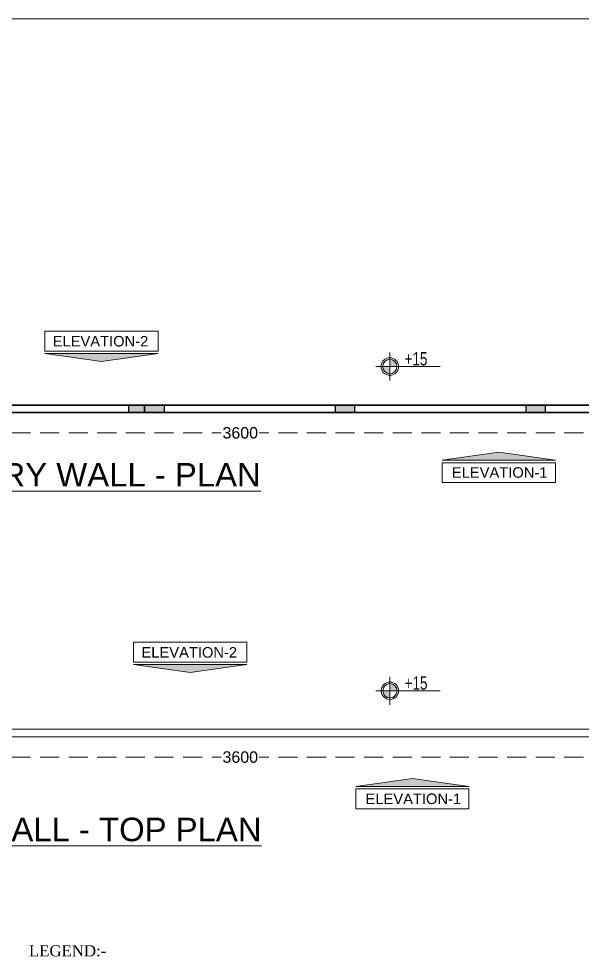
# Model space of a CAD drawing. Header units: inches. Extents: x -114 to 635, y -137 to 57.
# Drawn here: x 227.11 to 241.88, y -80.5 to -55.81 of the extents above; entities that cross this region are included whole.
import ezdxf
from ezdxf.enums import TextEntityAlignment as Align

# ---------------------------------------------------------------- set-up
doc = ezdxf.new("R2010")
doc.units = ezdxf.units.IN
doc.header["$MEASUREMENT"] = 0
doc.header["$PDMODE"] = 98
doc.linetypes.add('DASHED', pattern=[0.75, 0.5, -0.25])
doc.layers.get('0').update_dxf_attribs({"lineweight": 5})
doc.layers.get('Defpoints').update_dxf_attribs({"lineweight": 5})
for name, color, linetype, lineweight in [('A-ELEVATION TAG', 230, 'Continuous', 5), ('BORDER A2', 7, 'Continuous', 50), ('BOUNDARY WALL', 3, 'Continuous', 18), ('COLUMNS HATCH', 1, 'Continuous', 5), ('dim', 1, 'Continuous', 9), ('LEVEL SYMBOL', 8, 'Continuous', 5), ('PROPOSED COLUMNS', 6, 'Continuous', 30), ('TEXT2', 7, 'Continuous', 0), ('WALL PROPOSED', 7, 'Continuous', 30)]:
    doc.layers.add(name, color=color, linetype=linetype, lineweight=lineweight)
doc.styles.add('002-F.FLOOR PLAN$0$xref plans$0$ATTRIBUTE', font='BKANT.TTF')
doc.styles.add('Arial', font='arial.ttf')
doc.styles.add('BORDER', font='times.ttf', dxfattribs={"height": 0.2})
doc.dimstyles.new('SITE RASH', dxfattribs={"dimtxt": 0.3, "dimasz": 0.1, "dimexe": 0, "dimexo": 0, "dimgap": 0.05, "dimtad": 0, "dimdec": 0, "dimlfac": 100, "dimzin": 0, "dimdsep": 46, "dimtxsty": 'Arial', "dimblk": 'OBLIQUE', "dimcen": 0.05, "dimclrd": 256, "dimclre": 256, "dimclrt": 256, "dimadec": 0, "dimazin": 0, "dimtfac": 10, "dimtdec": 0, "dimtix": 1, "dimtofl": 0, "dimtmove": 1, "dimatfit": 2, "dimldrblk": 'OBLIQUE', "dimfxl": 0.05, "dimtolj": 1, "dimtzin": 0, "dimlwd": -1, "dimlwe": -1, "dimarcsym": 0})

# ---------------------------------------------------------------- blocks, each defined once
blk = doc.blocks.new('_Oblique')
at = {"color": 0, "lineweight": -2}
blk.add_line((-0.5, -0.5), (0.5, 0.5), dxfattribs=at)
blk = doc.blocks.new('*D789')
at = {"layer": 'Defpoints', "color": 0, "transparency": 16777216}
for p in [(214.915, -74.645), (250.915, -74.645), (214.915, -75.176)]:
    blk.add_point(p, dxfattribs=at)
at = {"layer": 'dim', "transparency": 16777216}
for p, q in [((214.915, -74.645), (214.915, -75.176)), ((250.915, -74.645), (250.915, -75.176))]:
    blk.add_line(p, q, dxfattribs=at)
at = {"layer": 'dim', "linetype": 'DASHED', "transparency": 16777216}
for p, q in [((214.915, -75.176), (232.417, -75.176)), ((250.915, -75.176), (233.412, -75.176))]:
    blk.add_line(p, q, dxfattribs=at)
at = {"layer": 'dim', "transparency": 16777216, "xscale": 0.1, "yscale": 0.1, "zscale": 0.1, "rotation": 180}
blk.add_blockref('_Oblique', (214.915, -75.176), dxfattribs=at)
at = {"layer": 'dim', "transparency": 16777216, "xscale": 0.1, "yscale": 0.1, "zscale": 0.1}
blk.add_blockref('_Oblique', (250.915, -75.176), dxfattribs=at)
at = {"layer": 'dim', "transparency": 16777216, "insert": (232.915, -75.176), "char_height": 0.3, "attachment_point": 5, "style": 'Arial'}
blk.add_mtext('\\A1;3600', dxfattribs=at)
blk = doc.blocks.new('*D790')
at = {"layer": 'Defpoints', "color": 0, "transparency": 16777216}
for p in [(214.915, -66.142), (250.915, -66.142), (214.915, -66.673)]:
    blk.add_point(p, dxfattribs=at)
at = {"layer": 'dim', "transparency": 16777216}
for p, q in [((214.915, -66.142), (214.915, -66.673)), ((250.915, -66.142), (250.915, -66.673))]:
    blk.add_line(p, q, dxfattribs=at)
at = {"layer": 'dim', "linetype": 'DASHED', "transparency": 16777216}
for p, q in [((214.915, -66.673), (232.417, -66.673)), ((250.915, -66.673), (233.412, -66.673))]:
    blk.add_line(p, q, dxfattribs=at)
at = {"layer": 'dim', "transparency": 16777216, "xscale": 0.1, "yscale": 0.1, "zscale": 0.1, "rotation": 180}
blk.add_blockref('_Oblique', (214.915, -66.673), dxfattribs=at)
at = {"layer": 'dim', "transparency": 16777216, "xscale": 0.1, "yscale": 0.1, "zscale": 0.1}
blk.add_blockref('_Oblique', (250.915, -66.673), dxfattribs=at)
at = {"layer": 'dim', "transparency": 16777216, "insert": (232.915, -66.673), "char_height": 0.3, "attachment_point": 5, "style": 'Arial'}
blk.add_mtext('\\A1;3600', dxfattribs=at)
blk = doc.blocks.new('002-F.FLOOR PLAN$0$xref plans$0$LVL-PL')
h = blk.add_hatch(color=256)
h.paths.add_polyline_path([(0, 0.123), (0, 0), (0.123, 0, 0.414214)])
h.paths.add_polyline_path([(0, 0), (-0.123, 0, 0.414214), (0, -0.123)])
for p, q in [((0, 0.242), (0, -0.242)), ((0.2, 0), (-0.242, 0)), ((0, 0), (0.865, 0))]:
    blk.add_line(p, q)
for radius in [0.15, 0.123]:
    blk.add_circle((0, 0), radius)
at = {"style": '002-F.FLOOR PLAN$0$xref plans$0$ATTRIBUTE', "width": 0.75, "flags": 12}
for tag, p in [('LEVEL', (0.517, 0.151)), ('POSITION', (0.517, -0.154))]:
    blk.add_attdef(tag, text='', height=0.2, dxfattribs=at).set_placement(p, align=Align.MIDDLE)

msp = doc.modelspace()

# ---------------------------------------------------------------- hatches: boundary and pattern name
at = {"layer": 'A-ELEVATION TAG'}
for points in [[(229.273, -64.802), (230.759, -64.588), (227.787, -64.588)], [(239.695, -67.178), (241.181, -67.392), (238.209, -67.392)], [(231.602, -72.96), (233.088, -72.747), (230.116, -72.747)], [(237.429, -75.736), (238.915, -75.949), (235.944, -75.949)]]:
    msp.add_hatch(color=256, dxfattribs=at).paths.add_polyline_path(points)
at = {"layer": 'COLUMNS HATCH'}
for points in [[(229.995, -66.142), (229.995, -65.942), (230.395, -65.942), (230.395, -66.142)], [(230.415, -66.142), (230.415, -65.942), (230.915, -65.942), (230.915, -66.142)], [(235.415, -66.142), (235.415, -65.942), (235.915, -65.942), (235.915, -66.142)], [(240.415, -66.142), (240.415, -65.942), (240.915, -65.942), (240.915, -66.142)]]:
    msp.add_hatch(color=256, dxfattribs=at).paths.add_polyline_path(points)

# ---------------------------------------------------------------- linework, layer by layer
at = {"layer": 'A-ELEVATION TAG'}
for p, q in [((230.759, -64.588), (227.787, -64.588)), ((241.181, -67.392), (238.209, -67.392)), ((233.088, -72.747), (230.116, -72.747)), ((238.915, -75.949), (235.944, -75.949))]:
    msp.add_line(p, q, dxfattribs=at)
for points in [[(230.759, -64.002), (227.787, -64.002), (227.787, -64.526), (230.759, -64.526)], [(241.181, -67.978), (238.209, -67.978), (238.209, -67.454), (241.181, -67.454)], [(233.088, -72.16), (230.116, -72.16), (230.116, -72.685), (233.088, -72.685)], [(238.915, -76.535), (235.944, -76.535), (235.944, -76.011), (238.915, -76.011)]]:
    msp.add_lwpolyline(points, close=True, dxfattribs=at)
for points in [[(230.759, -64.588), (229.273, -64.802), (227.787, -64.588)], [(241.181, -67.392), (239.695, -67.178), (238.209, -67.392)], [(233.088, -72.747), (231.602, -72.96), (230.116, -72.747)], [(238.915, -75.949), (237.429, -75.736), (235.944, -75.949)]]:
    msp.add_lwpolyline(points, dxfattribs=at)
at = {"layer": 'BORDER A2', "lineweight": 5}
msp.add_lwpolyline([(199.153, -113.415), (269.453, -113.415), (269.453, -55.815), (199.153, -55.815)], close=True, dxfattribs=at)
at = {"layer": 'BOUNDARY WALL'}
for points in [[(250.715, -73.587), (250.715, -74.445), (220.115, -74.445)], [(250.915, -73.705), (250.915, -74.645), (220.115, -74.645)]]:
    msp.add_lwpolyline(points, dxfattribs=at)
at = {"layer": 'PROPOSED COLUMNS'}
for points in [[(229.995, -66.142), (229.995, -65.942), (230.395, -65.942), (230.395, -66.142)], [(230.415, -66.142), (230.415, -65.942), (230.915, -65.942), (230.915, -66.142)], [(235.415, -66.142), (235.415, -65.942), (235.915, -65.942), (235.915, -66.142)], [(240.415, -66.142), (240.415, -65.942), (240.915, -65.942), (240.915, -66.142)]]:
    msp.add_lwpolyline(points, close=True, dxfattribs=at)
at = {"layer": 'WALL PROPOSED', "linetype": 'Continuous', "lineweight": 35, "flags": 128}
for points in [[(250.715, -65.084), (250.715, -65.942), (220.115, -65.942)], [(250.915, -65.202), (250.915, -66.142), (220.115, -66.142)]]:
    msp.add_lwpolyline(points, dxfattribs=at)

# ---------------------------------------------------------------- block references
at = {"layer": 'LEVEL SYMBOL', "linetype": 'Continuous', "lineweight": 0}
ref = msp.add_blockref('002-F.FLOOR PLAN$0$xref plans$0$LVL-PL', (236.838, -64.932), dxfattribs=dict(at, xscale=1.524000000000014, yscale=1.524000000000014, zscale=1.524000000000014))
ref.add_attrib('LEVEL', '+15', dxfattribs={"layer": '0', "lineweight": 5, "height": 0.35, "rotation": 360, "style": '002-F.FLOOR PLAN$0$xref plans$0$ATTRIBUTE', "width": 0.75}).set_placement((237.525, -64.731), align=Align.MIDDLE)
ref = msp.add_blockref('002-F.FLOOR PLAN$0$xref plans$0$LVL-PL', (236.841, -73.435), dxfattribs=dict(at, xscale=1.524000000000014, yscale=1.524000000000014, zscale=1.524000000000014))
ref.add_attrib('LEVEL', '+15', dxfattribs={"layer": '0', "lineweight": 5, "height": 0.35, "rotation": 360, "style": '002-F.FLOOR PLAN$0$xref plans$0$ATTRIBUTE', "width": 0.75}).set_placement((237.528, -73.234), align=Align.MIDDLE)

# ---------------------------------------------------------------- texts
at = {"layer": 'A-ELEVATION TAG', "style": 'Arial'}
for s, p in [('ELEVATION-2', (229.248, -64.407)), ('ELEVATION-1', (239.72, -67.849)), ('ELEVATION-2', (231.577, -72.566)), ('ELEVATION-1', (237.455, -76.407))]:
    msp.add_text(s, height=0.27616, dxfattribs=at).set_placement(p, align=Align.CENTER)
for s, p in [('%%URIGHT SIDE BOUNDARY WALL - PLAN', (217.793, -68.078)), ('%%URIGHT SIDE BOUNDARY WALL - TOP PLAN', (215.803, -77.38))]:
    msp.add_text(s, height=0.61699, dxfattribs=at).set_placement(p)
at = {"layer": 'TEXT2', "style": 'BORDER'}
msp.add_text('LEGEND:-', height=0.2913, dxfattribs=at).set_placement((227.372, -80.4))

# ---------------------------------------------------------------- dimensions: what is measured, and where the dimension line sits
at = {"layer": 'dim', "color": 6}
for base, p1, p2, picture, middle in [((214.915, -66.673), (250.915, -66.142), (214.915, -66.142), '*D790', (232.915, -66.673)), ((214.915, -75.176), (250.915, -74.645), (214.915, -74.645), '*D789', (232.915, -75.176))]:
    dim = msp.add_linear_dim(base=base, p1=p1, p2=p2, angle=180, dimstyle='SITE RASH', dxfattribs=at)
    dim.commit()
    dim.dimension.update_dxf_attribs({"geometry": picture, "text_midpoint": middle})

doc.saveas('drawing.dxf')
